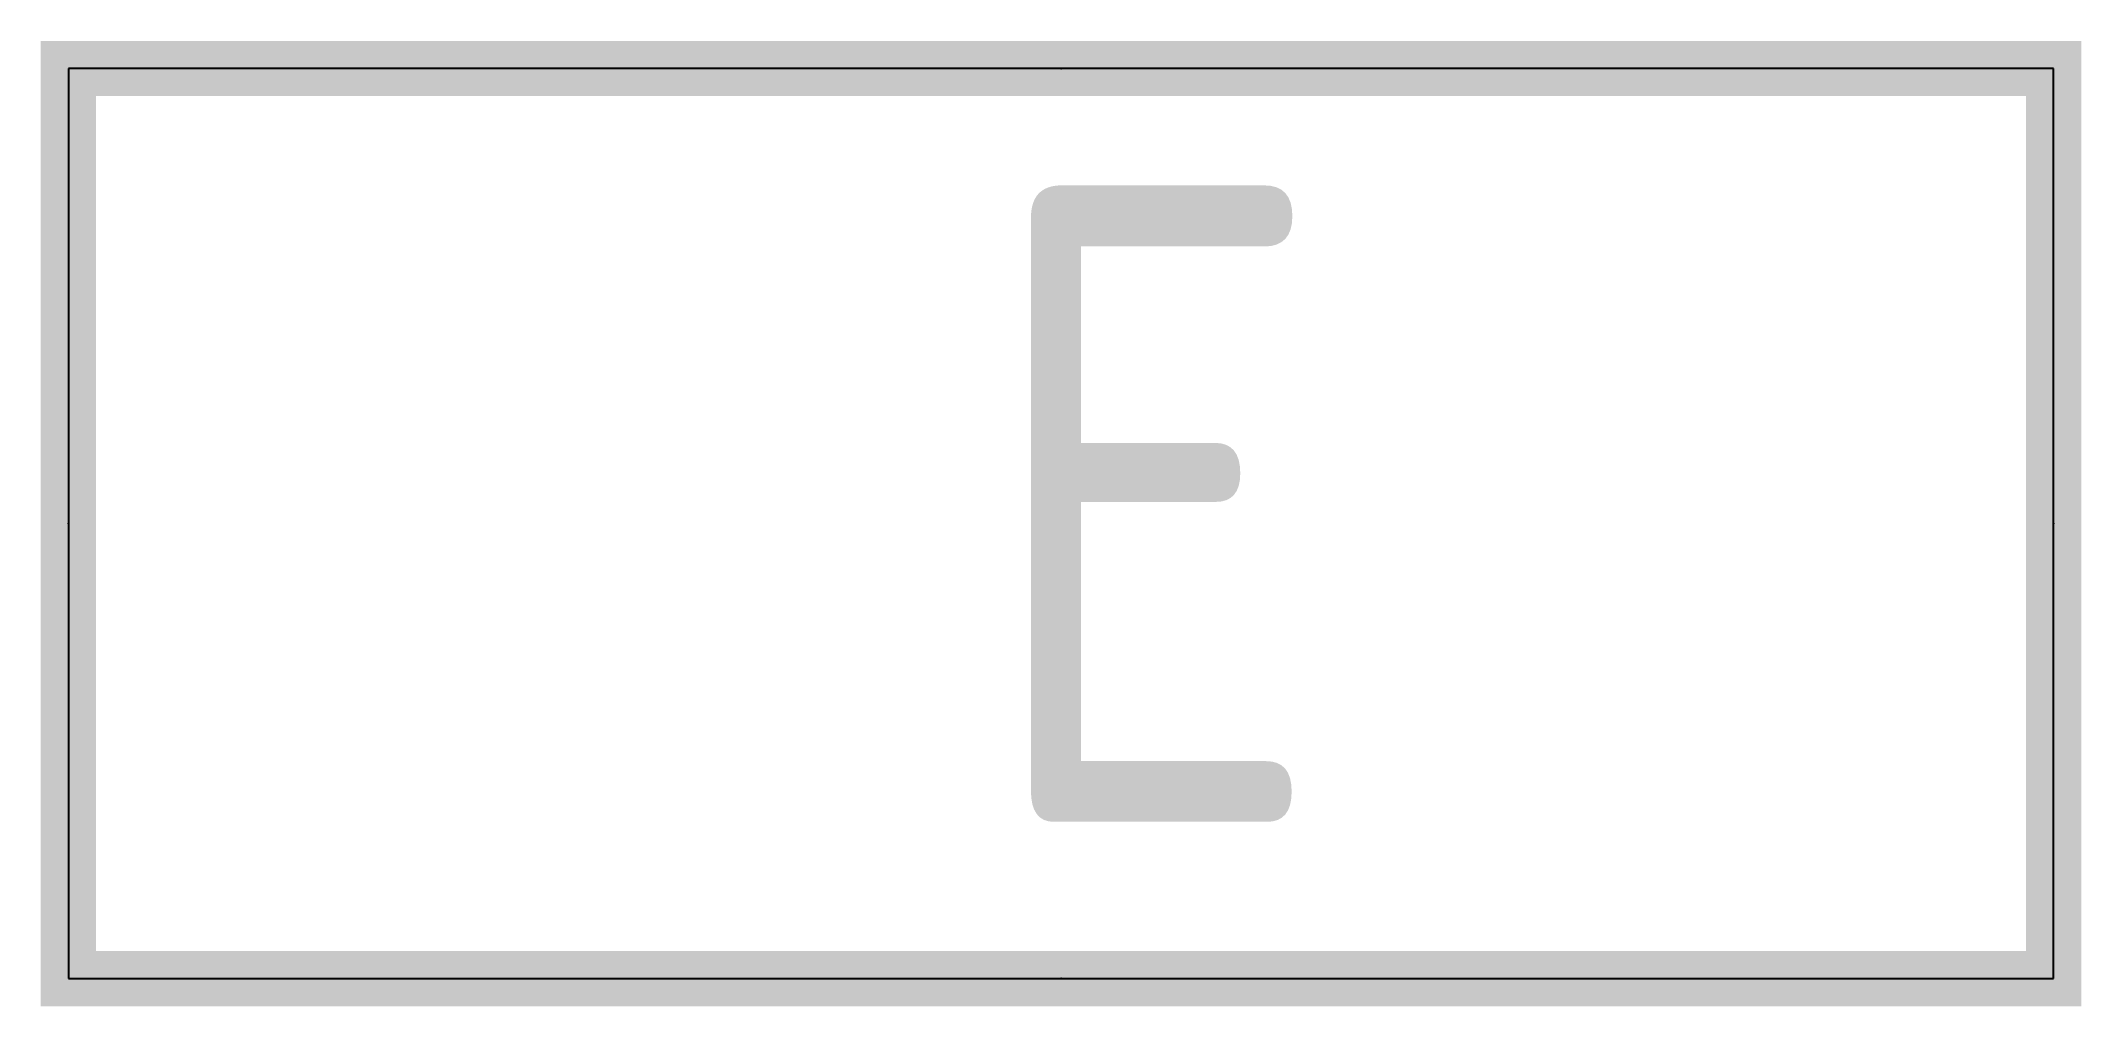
# Model space of a CAD drawing. Header units: metres. Extents: x -0.74 to 0.74, y 0.13 to 0.83.
import ezdxf
from ezdxf.enums import TextEntityAlignment as Align

# ---------------------------------------------------------------- set-up
doc = ezdxf.new("R2010")
doc.units = ezdxf.units.M
doc.styles.add('_TEL_DIM', font='TSSDENG', dxfattribs={"width": 0.6, "height": 3.5, "bigfont": 'TSSDCHN'})
doc.styles.add('hztxt', font='tssdeng.shx', dxfattribs={"bigfont": 'tssdchn.shx'})

# ---------------------------------------------------------------- blocks, each defined once
blk = doc.blocks.new('$equip_U$00000601(zhangyuf)')
for p, q in [((-0.72, 0.8138), (-0.72, 0.1538)), ((0.72, 0.8138), (-0.72, 0.8138)), ((0.72, 0.1538), (0.72, 0.8138)), ((-0.72, 0.1538), (0.72, 0.1538))]:
    blk.add_line(p, q)
at = {"const_width": 0.04}
blk.add_lwpolyline([(-0.72, 0.8138), (-0.72, 0.1538), (0.72, 0.1538), (0.72, 0.8138), (-0.72, 0.8138), (-0.72, 0.1538)], dxfattribs=at)
at = {"linetype": 'ByBlock'}
for p in [(0, 0.8138), (-0.72, 0.4838), (0.72, 0.4838), (0, 0.1538)]:
    blk.add_point(p, dxfattribs=at)
at = {"color": 7, "style": 'hztxt', "width": 0.8}
blk.add_text('E', height=0.4615, dxfattribs=at).set_placement((-0.0596, 0.266))
at = {"color": 7, "linetype": 'ByBlock', "style": '_TEL_DIM', "flags": 1}
for tag in ['A', 'REMARK']:
    blk.add_attdef(tag, text='', height=0.0000154, dxfattribs=at).set_placement((0, 0), align=Align.MIDDLE_CENTER)

msp = doc.modelspace()

# ---------------------------------------------------------------- block references
msp.add_blockref('$equip_U$00000601(zhangyuf)', (0, 0))

doc.saveas('drawing.dxf')
